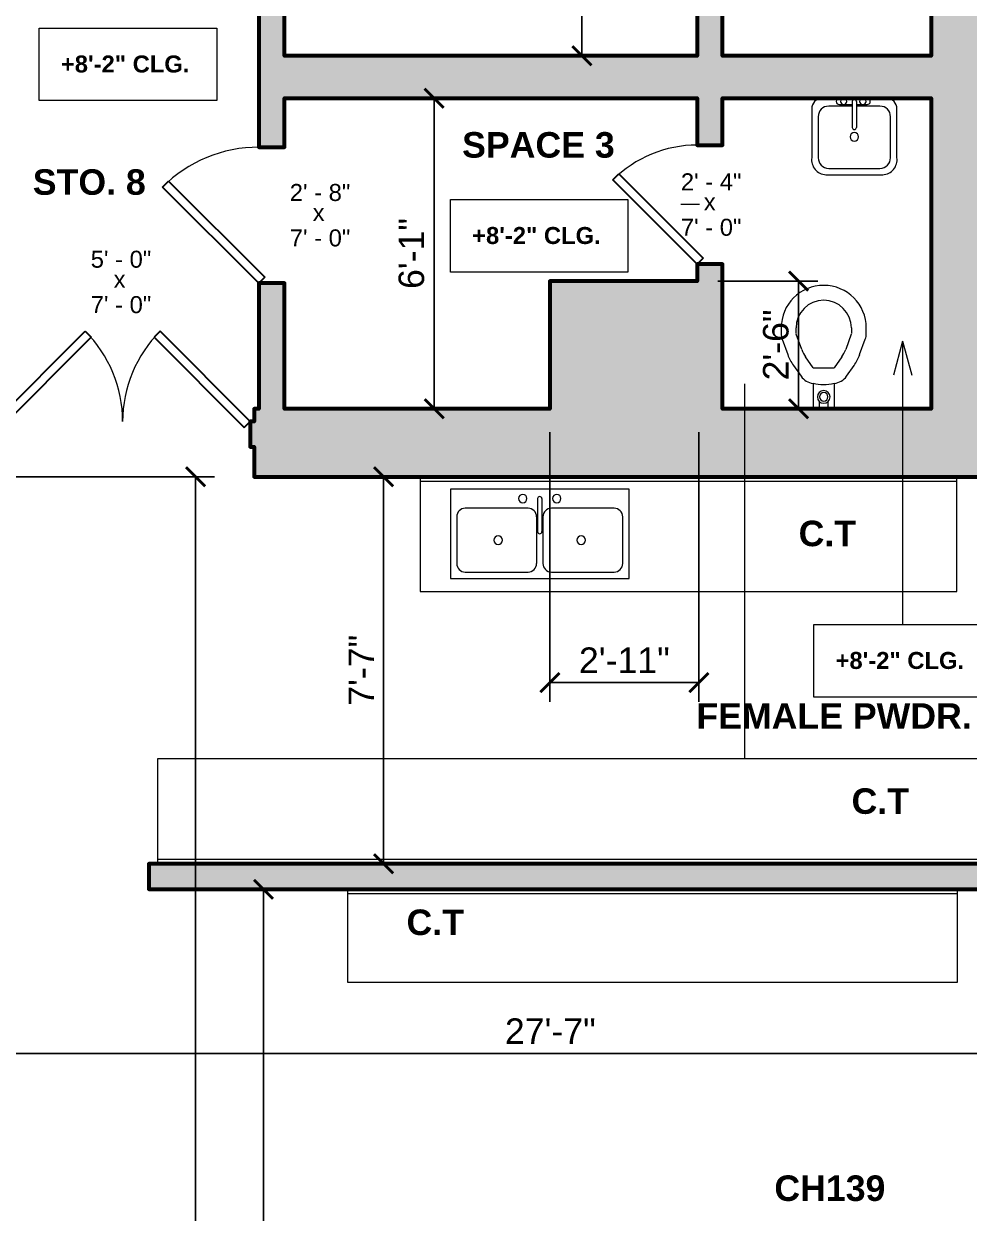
# Model space of a CAD drawing. Header units: inches. Extents: x -2078 to 106214, y -964 to 6385.
# Drawn here: x 21620.6 to 21842.8, y 4208.6 to 4488.3 of the extents above; entities that cross this region are included whole.
import ezdxf

# ---------------------------------------------------------------- set-up
doc = ezdxf.new("R2010")
doc.units = ezdxf.units.IN
doc.header["$MEASUREMENT"] = 0
for name, color, linetype, lineweight in [('A-ANNO', 2, 'Continuous', 5), ('A-ANNO-DIMS', 1, 'Continuous', 9), ('A-CASE', 4, 'Continuous', 9), ('A-DOOR', 1, 'Continuous', 18), ('A-FIXT', 150, 'Continuous', 9), ('A-WALL', 3, 'Continuous', 40)]:
    doc.layers.add(name, color=color, linetype=linetype, lineweight=lineweight)
doc.layers.add('A-HATCH', color=9, linetype='Continuous')
doc.styles.add('Arial_1', font='arial.ttf', dxfattribs={"height": 0.0625})
doc.styles.add('Arial_2', font='arial.ttf', dxfattribs={"height": 3})
doc.styles.add('Arial_B', font='arialbd.ttf', dxfattribs={"height": 4.5})
doc.styles.add('Arial_B_1', font='arialbd.ttf', dxfattribs={"height": 3})
doc.styles.add('JC', font='arial.ttf', dxfattribs={"height": 0.125})
doc.dimstyles.new('JC-DIMS', dxfattribs={"dimtxt": 0.125, "dimasz": 0.09375, "dimexe": 0.09375, "dimexo": 0.09375, "dimgap": 0.046875, "dimtad": 1, "dimdec": 1, "dimzin": 0, "dimdsep": 46, "dimlunit": 4, "dimtxsty": 'JC', "dimblk": 'ARCHTICK', "dimcen": 0.09, "dimclrd": 1, "dimclre": 1, "dimclrt": 256, "dimadec": 0, "dimazin": 0, "dimtfac": 1, "dimtdec": 1, "dimtofl": 0, "dimtmove": 1, "dimatfit": 3, "dimfxl": 1, "dimtolj": 1, "dimtzin": 0, "dimarcsym": 0})

# ---------------------------------------------------------------- blocks, each defined once
blk = doc.blocks.new('JC_DOOR_SINGLE PANEL - SINGLE DOOR-1551130-2nd Floor Plan')
at = {"layer": 'A-DOOR', "lineweight": 30}
for p, q in [((-7.21, -21.38), (12.59, -1.59)), ((12.59, -1.59), (14, -3)), ((14, -3), (-5.8, -22.8)), ((-5.8, -22.8), (-7.21, -21.38))]:
    blk.add_line(p, q, dxfattribs=at)
at = {"layer": 'A-DOOR', "lineweight": 9}
blk.add_arc((14, -3), 28, 180, 225, dxfattribs=at)
blk = doc.blocks.new('JC_DOOR_SINGLE PANEL - SINGLE DOOR-1525218-2nd Floor Plan')
at = {"layer": 'A-DOOR', "lineweight": 30}
for p, q in [((-8.04, -24.21), (14.59, -1.59)), ((14.59, -1.59), (16, -3)), ((16, -3), (-6.63, -25.63)), ((-6.63, -25.63), (-8.04, -24.21))]:
    blk.add_line(p, q, dxfattribs=at)
at = {"layer": 'A-DOOR', "lineweight": 9}
blk.add_arc((16, -3), 32, 180, 225, dxfattribs=at)
blk = doc.blocks.new('JC_DOUBLE DOOR - DOUBLE DOOR-1553921-2nd Floor Plan')
at = {"layer": 'A-DOOR', "lineweight": 30}
for p, q in [((-28.59, -1.59), (-30, -3)), ((-7.37, -22.8), (-28.59, -1.59)), ((7.37, -22.8), (28.59, -1.59)), ((28.59, -1.59), (30, -3)), ((-30, -3), (-8.79, -24.21)), ((30, -3), (8.79, -24.21)), ((-8.79, -24.21), (-7.37, -22.8)), ((8.79, -24.21), (7.37, -22.8))]:
    blk.add_line(p, q, dxfattribs=at)
at = {"layer": 'A-DOOR', "lineweight": 9}
for centre, start, end in [((-30, -3), 315, 0), ((30, -3), 180, 225)]:
    blk.add_arc(centre, 30, start, end, dxfattribs=at)
blk = doc.blocks.new('M_Toilet-Commercial-Wall-3D - 480mm Seat Height-1700303-2nd Floor Plan')
at = {"layer": 'A-FIXT'}
for p, q in [((5.94, 27), (5.94, 25.71)), ((9.44, 25.71), (9.44, 27)), ((10.79, 21.92), (9.47, 25.53)), ((22.41, 25.53), (21.1, 21.92)), ((22.44, 27), (22.44, 25.71)), ((25.94, 25.71), (25.94, 27)), ((6.18, 24.34), (7.5, 20.72)), ((24.38, 20.72), (25.7, 24.34)), ((13.47, 17.65), (11.69, 20.18)), ((20.19, 20.18), (18.42, 17.65)), ((8.82, 18.18), (10.6, 15.64)), ((13.47, 17.65), (18.42, 17.65)), ((21.28, 15.64), (23.06, 18.18)), ((13.44, 13.96), (13.44, 8)), ((18.44, 8), (18.44, 13.96)), ((14.93, 8), (14.93, 9.67)), ((16.95, 8), (16.95, 9.67))]:
    blk.add_line(p, q, dxfattribs=at)
for centre, radius, start, end in [((15.94, 27), 10, 90, 180), ((15.94, 27), 10, 360, 90), ((15.94, 27), 6.5, 90, 180), ((15.94, 27), 6.5, 360, 90), ((9.94, 25.71), 4, 180, 200), ((21.94, 25.71), 4, 340, 0), ((17.83, 24.48), 11, 200, 215), ((17.83, 24.48), 7.5, 200, 215), ((14.05, 24.48), 7.5, 325, 340), ((14.05, 24.48), 11, 325, 340), ((13.88, 17.93), 4, 215, 263.7549), ((15.9, 23.78), 10.07, 255.8499, 284.1501), ((18.01, 17.93), 4, 276.2451, 325), ((15.94, 10.78), 1.5, 360, 180), ((15.94, 10.78), 1, 360, 180), ((15.94, 10.78), 1.5, 180, 0), ((15.94, 10.78), 1, 180, 360)]:
    blk.add_arc(centre, radius, start, end, dxfattribs=at)
blk = doc.blocks.new('JC_VANITY SINK - VANITY SINK-V22-2nd Floor Plan')
at = {"layer": 'A-FIXT'}
for p, q in [((0.12, 6.33), (0.12, 0.22)), ((1.12, 6.33), (1.12, 0.22)), ((-9.38, 4.59), (-9.38, -6.91)), ((0.12, 5.22), (-5.38, 5.22)), ((-2.88, 5.59), (0.12, 5.59)), ((1.12, 5.59), (3.62, 5.59)), ((6.62, 5.22), (1.12, 5.22)), ((10.62, -6.91), (10.62, 4.59)), ((-7.88, 2.72), (-7.88, -6.91)), ((9.12, -6.91), (9.12, 2.72)), ((-6.06, -10.91), (7.3, -10.91)), ((-5.38, -9.41), (6.62, -9.41))]:
    blk.add_line(p, q, dxfattribs=at)
for centre, radius, start, end in [((-6.88, 4.59), 2.5, 93.7474, 180), ((-2.88, 6.34), 0.75, 94.3597, 270), ((-1.88, 6.34), 0.75, 94.3597, 180), ((-1.88, 6.34), 0.75, 180, 0), ((-1.88, 6.34), 0.75, 360, 85.6403), ((0.62, 6.33), 0.5, 360, 180), ((2.62, 6.34), 0.75, 94.3597, 180), ((2.62, 6.34), 0.75, 180, 360), ((2.62, 6.34), 0.75, 360, 85.6403), ((3.62, 6.34), 0.75, 270, 85.6403), ((8.12, 4.59), 2.5, 360, 86.2526), ((-5.38, 2.72), 2.5, 90, 180), ((6.62, 2.72), 2.5, 0, 90), ((0.62, 0.22), 0.5, 180, 0), ((0.62, -2), 1, 360, 180), ((0.62, -2), 1, 180, 0), ((-5.91, -7.4), 3.51, 171.8503, 267.5498), ((-5.38, -6.91), 2.5, 180, 270), ((6.62, -6.91), 2.5, 270, 0), ((7.15, -7.4), 3.51, 272.4502, 8.1497)]:
    blk.add_arc(centre, radius, start, end, dxfattribs=at)
blk = doc.blocks.new('JC_COUNTERTOP - JC_COUNTERTOP-1703480-2nd Floor Plan')
at = {"layer": 'A-CASE'}
for p, q in [((-126.09, 0), (-126.09, -1)), ((0, -1), (0, 0)), ((-126.09, -1), (0, -1)), ((-126.09, -1), (-126.09, -26.97)), ((0, -26.97), (0, -1)), ((-126.09, -26.97), (0, -26.97))]:
    blk.add_line(p, q, dxfattribs=at)
blk = doc.blocks.new('JC_DOUBLE SINK - DOUBLE SINK-1366867-2nd Floor Plan')
at = {"layer": 'A-FIXT'}
for p, q in [((21.62, 10.59), (-20.38, 10.59)), ((-20.38, 10.59), (-20.38, -10.41)), ((21.62, -10.41), (21.62, 10.59)), ((-2.13, 6.09), (-16.88, 6.09)), ((0.12, 8.34), (0.12, 0.59)), ((1.12, 8.34), (1.12, 0.59)), ((18.12, 6.09), (3.37, 6.09)), ((-18.88, 4.09), (-18.88, -6.91)), ((-0.13, 4.09), (-0.13, -6.91)), ((1.37, 4.09), (1.37, -6.91)), ((20.12, -6.91), (20.12, 4.09)), ((-20.38, -10.41), (21.62, -10.41)), ((-16.88, -8.91), (-2.13, -8.91)), ((3.37, -8.91), (18.12, -8.91))]:
    blk.add_line(p, q, dxfattribs=at)
for centre, radius, start, end in [((-3.38, 8.34), 1, 360, 180), ((0.62, 8.34), 0.5, 360, 180), ((4.62, 8.34), 1, 360, 180), ((-16.88, 4.09), 2, 90, 180), ((-3.38, 8.34), 1, 180, 360), ((-2.13, 4.09), 2, 360, 90), ((3.37, 4.09), 2, 90, 180), ((4.62, 8.34), 1, 180, 0), ((18.12, 4.09), 2, 0, 90), ((0.62, 0.59), 0.5, 180, 360), ((-9.13, -1.41), 1, 0, 180), ((-9.13, -1.41), 1, 180, 360), ((10.37, -1.41), 1, 0, 180), ((10.37, -1.41), 1, 180, 360), ((-16.88, -6.91), 2, 180, 270), ((-2.13, -6.91), 2, 270, 0), ((3.37, -6.91), 2, 180, 270), ((18.12, -6.91), 2, 270, 0)]:
    blk.add_arc(centre, radius, start, end, dxfattribs=at)
blk = doc.blocks.new('JC_COUNTERTOP - JC_COUNTERTOP-1703647-2nd Floor Plan')
at = {"layer": 'A-CASE'}
for p, q in [((-194.85, 0), (-194.85, -1)), ((0, -1), (0, 0)), ((-194.85, -1), (0, -1)), ((-194.85, -1), (-194.85, -24.7)), ((0, -24.7), (0, -1)), ((-194.85, -24.7), (0, -24.7))]:
    blk.add_line(p, q, dxfattribs=at)
blk = doc.blocks.new('JC_COUNTERTOP - JC_COUNTERTOP-1704117-2nd Floor Plan')
at = {"layer": 'A-CASE'}
for p, q in [((-143.31, 0), (-143.31, -1)), ((0, -1), (0, 0)), ((-143.31, -1), (0, -1)), ((-143.31, -1), (-143.31, -21.88)), ((0, -21.88), (0, -1)), ((-143.31, -21.88), (0, -21.88))]:
    blk.add_line(p, q, dxfattribs=at)
blk = doc.blocks.new('_ArchTick')
at = {"color": 0, "linetype": 'ByBlock', "const_width": 0.15}
blk.add_lwpolyline([(-0.5, -0.5), (0.5, 0.5)], dxfattribs=at)
blk = doc.blocks.new('*D881')
at = {"layer": 'A-ANNO-DIMS', "color": 1, "lineweight": -2, "transparency": 16777216}
for p, q in [((21464.38, 4573.74), (21283.38, 4573.74)), ((21287.88, 4573.74), (21287.88, 3715.74)), ((21685.38, 3715.74), (21283.38, 3715.74))]:
    blk.add_line(p, q, dxfattribs=at)
at = {"layer": 'Defpoints', "color": 0, "transparency": 16777216}
for p in [(21468.88, 4573.74), (21287.88, 3715.74), (21689.88, 3715.74)]:
    blk.add_point(p, dxfattribs=at)
at = {"layer": 'A-ANNO-DIMS', "color": 1, "lineweight": -2, "transparency": 16777216, "xscale": 4.5, "yscale": 4.5, "zscale": 4.5}
for p, rotation in [((21287.88, 4573.74), 90), ((21287.88, 3715.74), 270)]:
    blk.add_blockref('_ArchTick', p, dxfattribs=dict(at, rotation=rotation))
at = {"layer": 'A-ANNO-DIMS', "transparency": 16777216, "insert": (21282.57, 4144.74), "char_height": 6, "width": 0.4874, "attachment_point": 5, "rotation": 90, "style": 'JC'}
blk.add_mtext('\\A1;71\'-6"', dxfattribs=at)
blk = doc.blocks.new('*D889')
at = {"layer": 'A-ANNO-DIMS', "color": 1, "lineweight": -2, "transparency": 16777216}
for p, q in [((21718.23, 4470.74), (21712.58, 4470.74)), ((21717.08, 4470.74), (21717.08, 4397.74)), ((21718.23, 4397.74), (21712.58, 4397.74))]:
    blk.add_line(p, q, dxfattribs=at)
at = {"layer": 'Defpoints', "color": 0, "transparency": 16777216}
for p in [(21722.73, 4470.74), (21717.08, 4397.74), (21722.73, 4397.74)]:
    blk.add_point(p, dxfattribs=at)
at = {"layer": 'A-ANNO-DIMS', "color": 1, "lineweight": -2, "transparency": 16777216, "xscale": 4.5, "yscale": 4.5, "zscale": 4.5}
for p, rotation in [((21717.08, 4470.74), 90), ((21717.08, 4397.74), 270)]:
    blk.add_blockref('_ArchTick', p, dxfattribs=dict(at, rotation=rotation))
at = {"layer": 'A-ANNO-DIMS', "transparency": 16777216, "insert": (21711.76, 4434.24), "char_height": 6, "width": 0.4008, "attachment_point": 5, "rotation": 90, "style": 'JC'}
blk.add_mtext('\\A1;6\'-1"', dxfattribs=at)
blk = doc.blocks.new('*D891')
at = {"layer": 'A-ANNO-DIMS', "color": 1, "lineweight": -2, "transparency": 16777216}
for p, q in [((21752.93, 4563.74), (21747.28, 4563.74)), ((21751.78, 4563.74), (21751.78, 4480.74)), ((21752.93, 4480.74), (21747.28, 4480.74))]:
    blk.add_line(p, q, dxfattribs=at)
at = {"layer": 'Defpoints', "color": 0, "transparency": 16777216}
for p in [(21757.43, 4563.74), (21751.78, 4480.74), (21757.43, 4480.74)]:
    blk.add_point(p, dxfattribs=at)
at = {"layer": 'A-ANNO-DIMS', "color": 1, "lineweight": -2, "transparency": 16777216, "xscale": 4.5, "yscale": 4.5, "zscale": 4.5}
for p, rotation in [((21751.78, 4563.74), 90), ((21751.78, 4480.74), 270)]:
    blk.add_blockref('_ArchTick', p, dxfattribs=dict(at, rotation=rotation))
at = {"layer": 'A-ANNO-DIMS', "transparency": 16777216, "insert": (21746.46, 4522.24), "char_height": 6, "width": 0.4874, "attachment_point": 5, "rotation": 90, "style": 'JC'}
blk.add_mtext('\\A1;6\'-11"', dxfattribs=at)
blk = doc.blocks.new('*D929')
at = {"layer": 'A-ANNO-DIMS', "color": 1, "lineweight": -2, "transparency": 16777216}
for p, q in [((21615.88, 4381.74), (21665.49, 4381.74)), ((21660.99, 4381.74), (21660.99, 3889.74)), ((21662.15, 3889.74), (21656.49, 3889.74))]:
    blk.add_line(p, q, dxfattribs=at)
at = {"layer": 'Defpoints', "color": 0, "transparency": 16777216}
for p in [(21611.38, 4381.74), (21660.99, 3889.74), (21666.65, 3889.74)]:
    blk.add_point(p, dxfattribs=at)
at = {"layer": 'A-ANNO-DIMS', "color": 1, "lineweight": -2, "transparency": 16777216, "xscale": 4.5, "yscale": 4.5, "zscale": 4.5}
for p, rotation in [((21660.99, 4381.74), 90), ((21660.99, 3889.74), 270)]:
    blk.add_blockref('_ArchTick', p, dxfattribs=dict(at, rotation=rotation))
at = {"layer": 'A-ANNO-DIMS', "transparency": 16777216, "insert": (21655.73, 4135.74), "char_height": 6, "width": 0.4874, "attachment_point": 5, "rotation": 90, "style": 'JC'}
blk.add_mtext("\\A1;41'", dxfattribs=at)
blk = doc.blocks.new('*D931')
at = {"layer": 'A-ANNO-DIMS', "color": 1, "lineweight": -2, "transparency": 16777216}
for p, q in [((21706.37, 4381.74), (21700.71, 4381.74)), ((21705.21, 4381.74), (21705.21, 4290.74)), ((21706.37, 4290.74), (21700.71, 4290.74))]:
    blk.add_line(p, q, dxfattribs=at)
at = {"layer": 'Defpoints', "color": 0, "transparency": 16777216}
for p in [(21710.87, 4381.74), (21705.21, 4290.74), (21710.87, 4290.74)]:
    blk.add_point(p, dxfattribs=at)
at = {"layer": 'A-ANNO-DIMS', "color": 1, "lineweight": -2, "transparency": 16777216, "xscale": 4.5, "yscale": 4.5, "zscale": 4.5}
for p, rotation in [((21705.21, 4381.74), 90), ((21705.21, 4290.74), 270)]:
    blk.add_blockref('_ArchTick', p, dxfattribs=dict(at, rotation=rotation))
at = {"layer": 'A-ANNO-DIMS', "transparency": 16777216, "insert": (21699.96, 4336.24), "char_height": 6, "width": 0.4008, "attachment_point": 5, "rotation": 90, "style": 'JC'}
blk.add_mtext('\\A1;7\'-7"', dxfattribs=at)
blk = doc.blocks.new('*D933')
at = {"layer": 'A-ANNO-DIMS', "color": 1, "lineweight": -2, "transparency": 16777216}
for p, q in [((21675.84, 4284.74), (21681.49, 4284.74)), ((21676.99, 4100.74), (21676.99, 4284.74)), ((21675.84, 4100.74), (21681.49, 4100.74))]:
    blk.add_line(p, q, dxfattribs=at)
at = {"layer": 'Defpoints', "color": 0, "transparency": 16777216}
for p in [(21671.34, 4284.74), (21676.99, 4284.74), (21671.34, 4100.74)]:
    blk.add_point(p, dxfattribs=at)
at = {"layer": 'A-ANNO-DIMS', "color": 1, "lineweight": -2, "transparency": 16777216, "xscale": 4.5, "yscale": 4.5, "zscale": 4.5}
for p, rotation in [((21676.99, 4284.74), 90), ((21676.99, 4100.74), 270)]:
    blk.add_blockref('_ArchTick', p, dxfattribs=dict(at, rotation=rotation))
at = {"layer": 'A-ANNO-DIMS', "transparency": 16777216, "insert": (21671.68, 4192.74), "char_height": 6, "width": 0.4874, "attachment_point": 5, "rotation": 90, "style": 'JC'}
blk.add_mtext('\\A1;15\'-4"', dxfattribs=at)
blk = doc.blocks.new('*D953')
at = {"layer": 'A-ANNO-DIMS', "color": 1, "lineweight": -2, "transparency": 16777216}
for p, q in [((21578.88, 4247.28), (21578.88, 4241.62)), ((21578.88, 4246.12), (21909.88, 4246.12)), ((21909.88, 4247.28), (21909.88, 4241.62))]:
    blk.add_line(p, q, dxfattribs=at)
at = {"layer": 'Defpoints', "color": 0, "transparency": 16777216}
for p in [(21578.88, 4251.78), (21909.88, 4251.78), (21909.88, 4246.12)]:
    blk.add_point(p, dxfattribs=at)
at = {"layer": 'A-ANNO-DIMS', "color": 1, "lineweight": -2, "transparency": 16777216, "xscale": 4.5, "yscale": 4.5, "zscale": 4.5, "rotation": 180}
blk.add_blockref('_ArchTick', (21578.88, 4246.12), dxfattribs=at)
at = {"layer": 'A-ANNO-DIMS', "color": 1, "lineweight": -2, "transparency": 16777216, "xscale": 4.5, "yscale": 4.5, "zscale": 4.5}
blk.add_blockref('_ArchTick', (21909.88, 4246.12), dxfattribs=at)
at = {"layer": 'A-ANNO-DIMS', "transparency": 16777216, "insert": (21744.38, 4251.38), "char_height": 6, "width": 0.4874, "attachment_point": 5, "style": 'JC'}
blk.add_mtext('\\A1;27\'-7"', dxfattribs=at)
blk = doc.blocks.new('JC- existing door Tag_quad - JC- existing door Tag_quad-839775-2nd Floor Plan')
at = {"layer": 'A-ANNO', "insert": (-0.0234, 0.0378), "char_height": 0.0625, "width": 0.0505, "attachment_point": 1, "style": 'Arial_1', "bg_fill": 3, "box_fill_scale": 1.25, "bg_fill_color": 256, "bg_fill_true_color": 13158600, "bg_fill_transparency": 0}
blk.add_mtext('x', dxfattribs=at)
blk = doc.blocks.new('*D1019')
at = {"layer": 'A-ANNO-DIMS', "color": 1, "lineweight": -2, "transparency": 16777216}
for p, q in [((21744.28, 4392.24), (21744.28, 4328.84)), ((21779.28, 4392.24), (21779.28, 4328.84)), ((21744.28, 4333.34), (21779.28, 4333.34))]:
    blk.add_line(p, q, dxfattribs=at)
at = {"layer": 'Defpoints', "color": 0, "transparency": 16777216}
for p in [(21744.28, 4396.74), (21779.28, 4396.74), (21779.28, 4333.34)]:
    blk.add_point(p, dxfattribs=at)
at = {"layer": 'A-ANNO-DIMS', "color": 1, "lineweight": -2, "transparency": 16777216, "xscale": 4.5, "yscale": 4.5, "zscale": 4.5, "rotation": 180}
blk.add_blockref('_ArchTick', (21744.28, 4333.34), dxfattribs=at)
at = {"layer": 'A-ANNO-DIMS', "color": 1, "lineweight": -2, "transparency": 16777216, "xscale": 4.5, "yscale": 4.5, "zscale": 4.5}
blk.add_blockref('_ArchTick', (21779.28, 4333.34), dxfattribs=at)
at = {"layer": 'A-ANNO-DIMS', "transparency": 16777216, "insert": (21761.78, 4338.6), "char_height": 6, "width": 0.4874, "attachment_point": 5, "style": 'JC'}
blk.add_mtext('\\A1;2\'-11"', dxfattribs=at)
blk = doc.blocks.new('*D1021')
at = {"layer": 'A-ANNO-DIMS', "color": 1, "lineweight": -2, "transparency": 16777216}
for p, q in [((21783.78, 4427.74), (21807.22, 4427.74)), ((21802.72, 4427.74), (21802.72, 4397.74)), ((21803.87, 4397.74), (21798.22, 4397.74))]:
    blk.add_line(p, q, dxfattribs=at)
at = {"layer": 'Defpoints', "color": 0, "transparency": 16777216}
for p in [(21779.28, 4427.74), (21802.72, 4397.74), (21808.37, 4397.74)]:
    blk.add_point(p, dxfattribs=at)
at = {"layer": 'A-ANNO-DIMS', "color": 1, "lineweight": -2, "transparency": 16777216, "xscale": 4.5, "yscale": 4.5, "zscale": 4.5}
for p, rotation in [((21802.72, 4427.74), 90), ((21802.72, 4397.74), 270)]:
    blk.add_blockref('_ArchTick', p, dxfattribs=dict(at, rotation=rotation))
at = {"layer": 'A-ANNO-DIMS', "transparency": 16777216, "insert": (21797.4, 4412.74), "char_height": 6, "width": 0.4008, "attachment_point": 5, "rotation": 90, "style": 'JC'}
blk.add_mtext('\\A1;2\'-6"', dxfattribs=at)

msp = doc.modelspace()

# ---------------------------------------------------------------- linework, layer by layer
at = {"layer": 'A-ANNO'}
for p, q in [((21781.881, 4445.741), (21775.06, 4445.741)), ((21827.156, 4413.628), (21825.012, 4405.628)), ((21827.156, 4413.628), (21829.3, 4405.628)), ((21827.156, 4413.628), (21827.156, 4346.999)), ((21790.046, 4403.587), (21790.046, 4315.51)), ((21790.046, 4315.51), (21778.698, 4315.448))]:
    msp.add_line(p, q, dxfattribs=at)
at = {"layer": 'A-ANNO', "flags": 128}
for points in [[(21624.242, 4487.254), (21665.978, 4487.254), (21665.978, 4470.185), (21624.242, 4470.185)], [(21720.888, 4446.925), (21762.624, 4446.925), (21762.624, 4429.856), (21720.888, 4429.856)], [(21806.288, 4346.999), (21848.024, 4346.999), (21848.024, 4329.931), (21806.288, 4329.931)]]:
    msp.add_lwpolyline(points, close=True, dxfattribs=at)
at = {"layer": 'A-WALL', "lineweight": 60}
for points in [[(21833.881, 4554.515), (21833.881, 4480.741), (21784.881, 4480.741), (21784.881, 4507.741)], [(21778.881, 4507.741), (21778.881, 4480.741), (21681.881, 4480.741), (21681.881, 4507.991)]]:
    msp.add_lwpolyline(points, dxfattribs=at)
msp.add_lwpolyline([(21850.031, 4284.741), (21850.031, 4290.741), (21650.031, 4290.741), (21650.031, 4284.741)], close=True, dxfattribs=at)

# ---------------------------------------------------------------- block references
at = {"layer": 'A-CASE'}
for name, p in [('JC_COUNTERTOP - JC_COUNTERTOP-1703480-2nd Floor Plan', (21839.881, 4381.741)), ('JC_COUNTERTOP - JC_COUNTERTOP-1704117-2nd Floor Plan', (21840.031, 4284.741))]:
    msp.add_blockref(name, p, dxfattribs=at)
at = {"layer": 'A-CASE', "rotation": 180}
msp.add_blockref('JC_COUNTERTOP - JC_COUNTERTOP-1703647-2nd Floor Plan', (21652.031, 4290.741), dxfattribs=at)
at = {"layer": 'A-DOOR'}
for name, p, rotation in [('JC_DOOR_SINGLE PANEL - SINGLE DOOR-1525218-2nd Floor Plan', (21678.881, 4443.241), 269.9999999999999), ('JC_DOOR_SINGLE PANEL - SINGLE DOOR-1551130-2nd Floor Plan', (21781.881, 4445.741), 269.9999999999999), ('JC_DOUBLE DOOR - DOUBLE DOOR-1553921-2nd Floor Plan', (21643.881, 4391.741), 180)]:
    msp.add_blockref(name, p, dxfattribs=dict(at, rotation=rotation))
at = {"layer": 'A-FIXT'}
for name, p in [('JC_VANITY SINK - VANITY SINK-V22-2nd Floor Plan', (21815.203, 4463.67)), ('M_Toilet-Commercial-Wall-3D - 480mm Seat Height-1700303-2nd Floor Plan', (21792.69, 4389.741)), ('JC_DOUBLE SINK - DOUBLE SINK-1366867-2nd Floor Plan', (21741.269, 4368.252))]:
    msp.add_blockref(name, p, dxfattribs=at)

# ---------------------------------------------------------------- texts
at = {"layer": 'A-ANNO', "attachment_point": 1}
for s, insert, char_height, width, style in [('+8\'-2" CLG.', (21629.362, 4480.8), 4, 37.976, 'Arial_B_1'), ('SPACE 3', (21723.647, 4462.781), 6, 43.632, 'Arial_B'), ('STO. 8', (21622.762, 4454.042), 6, 32.724, 'Arial_B'), ('+8\'-2" CLG.', (21726.008, 4440.471), 4, 37.976, 'Arial_B_1'), ('C.T', (21802.732, 4371.412), 6, 16.766, 'Arial_B'), ('+8\'-2" CLG.', (21811.408, 4340.546), 4, 37.976, 'Arial_B_1'), ('FEMALE PWDR. RM', (21778.698, 4328.473), 6, 97.97, 'Arial_B'), ('C.T', (21815.168, 4308.476), 6, 16.766, 'Arial_B'), ('C.T', (21710.588, 4279.98), 6, 16.766, 'Arial_B'), ('CH139', (21797.031, 4217.452), 6, 45.854, 'Arial_B')]:
    msp.add_mtext(s, dxfattribs=dict(at, insert=insert, char_height=char_height, width=width, style=style))

# ---------------------------------------------------------------- dimensions: what is measured, and where the dimension line sits
at = {"layer": 'A-ANNO-DIMS'}
for base, p1, p2, picture, middle in [((21287.883, 3715.741), (21468.881, 4573.741), (21689.881, 3715.741), '*D881', (21282.569, 4144.741)), ((21751.777, 4480.741), (21757.434, 4563.741), (21757.434, 4480.741), '*D891', (21746.464, 4522.241)), ((21717.078, 4397.741), (21722.735, 4470.741), (21722.735, 4397.741), '*D889', (21711.764, 4434.241)), ((21802.717, 4397.741), (21779.283, 4427.741), (21808.374, 4397.741), '*D1021', (21797.404, 4412.741)), ((21660.993, 3889.741), (21611.375, 4381.741), (21666.65, 3889.741), '*D929', (21655.731, 4135.741)), ((21705.212, 4290.741), (21710.869, 4381.741), (21710.869, 4290.741), '*D931', (21699.962, 4336.241)), ((21676.993, 4284.741), (21671.336, 4100.741), (21671.336, 4284.741), '*D933', (21671.68, 4192.741))]:
    dim = msp.add_linear_dim(base=base, p1=p1, p2=p2, angle=90, dimstyle='JC-DIMS', dxfattribs=at)
    dim.commit()
    dim.dimension.update_dxf_attribs({"geometry": picture, "text_midpoint": middle})
for base, p1, p2, picture, middle in [((21779.283, 4333.337), (21744.283, 4396.741), (21779.283, 4396.741), '*D1019', (21761.783, 4338.6)), ((21909.881, 4246.122), (21578.881, 4251.778), (21909.881, 4251.778), '*D953', (21744.381, 4251.384))]:
    dim = msp.add_linear_dim(base=base, p1=p1, p2=p2, dimstyle='JC-DIMS', dxfattribs=at)
    dim.commit()
    dim.dimension.update_dxf_attribs({"geometry": picture, "text_midpoint": middle})

# ---------------------------------------------------------------- next in the draw order: block references
at = {"layer": 'A-ANNO', "xscale": 64, "yscale": 64, "zscale": 64}
for p in [(21781.946, 4445.95), (21690.037, 4443.45), (21643.258, 4427.754)]:
    msp.add_blockref('JC- existing door Tag_quad - JC- existing door Tag_quad-839775-2nd Floor Plan', p, dxfattribs=at)

# ---------------------------------------------------------------- next in the draw order: hatches: boundary and pattern name
at = {"layer": 'A-HATCH'}
h = msp.add_hatch(color=256, dxfattribs=at)
h.dxf.hatch_style = 1
h.paths.add_polyline_path([(21846.881, 4615.741), (21833.881, 4615.741), (21833.881, 4573.741), (21606.881, 4573.741), (21606.881, 4615.848), (21593.881, 4615.848), (21593.881, 4573.741), (21468.881, 4573.741), (21468.881, 4615.741), (21455.881, 4615.741), (21455.881, 4344.741), (21457.881, 4344.741), (21457.881, 3948.741), (21456.881, 3948.741), (21456.881, 3872.241), (21468.881, 3872.241), (21468.881, 3877.741), (21482.881, 3877.741), (21482.881, 3846.741), (21492.881, 3846.741), (21492.881, 3882.741), (21578.881, 3882.741), (21578.881, 3913.741), (21573.881, 3913.741), (21573.881, 3888.741), (21482.881, 3888.741), (21482.881, 3890.741), (21468.881, 3890.741), (21468.881, 3948.741), (21573.881, 3948.741), (21573.881, 3945.741), (21578.881, 3945.741), (21578.881, 4056.741), (21572.881, 4056.741), (21572.881, 4056.053), (21572.881, 3954.741), (21467.881, 3954.741), (21467.881, 4132.741), (21572.881, 4132.741), (21572.881, 4092.741), (21578.881, 4092.741), (21578.881, 4220.241), (21568.881, 4220.241), (21568.881, 4218.741), (21513.881, 4218.741), (21513.881, 4213.741), (21572.881, 4213.741), (21572.881, 4138.741), (21468.881, 4138.741), (21468.881, 4213.741), (21477.881, 4213.741), (21477.881, 4218.741), (21468.881, 4218.741), (21468.881, 4287.741), (21568.881, 4287.741), (21568.881, 4250.241), (21578.881, 4250.241), (21578.881, 4310.741), (21572.881, 4310.741), (21572.881, 4297.741), (21468.881, 4297.741), (21468.881, 4344.103), (21472.923, 4344.103), (21472.923, 4356.404), (21468.881, 4356.404), (21468.881, 4381.741), (21572.881, 4381.741), (21572.881, 4379.741), (21578.881, 4379.741), (21578.881, 4381.741), (21611.375, 4381.741), (21611.375, 4388.741), (21613.881, 4388.741), (21613.881, 4394.741), (21468.881, 4394.741), (21468.881, 4481.741), (21606.881, 4481.741), (21606.881, 4501.741), (21586.881, 4501.741), (21586.881, 4491.741), (21468.881, 4491.741), (21468.881, 4563.741), (21586.881, 4563.741), (21586.881, 4545.741), (21606.881, 4545.741), (21606.881, 4563.741), (21675.881, 4563.741), (21675.881, 4539.991), (21681.881, 4539.991), (21681.881, 4563.741), (21778.881, 4563.741), (21778.881, 4535.741), (21784.881, 4535.741), (21784.881, 4554.515), (21833.881, 4554.515), (21833.881, 4480.741), (21784.881, 4480.741), (21784.881, 4507.741), (21778.881, 4507.741), (21778.881, 4480.741), (21681.881, 4480.741), (21681.881, 4507.991), (21675.881, 4507.991), (21675.881, 4459.241), (21681.881, 4459.241), (21681.881, 4470.741), (21778.881, 4470.741), (21778.881, 4459.741), (21784.881, 4459.741), (21784.881, 4470.741), (21833.881, 4470.741), (21833.881, 4397.741), (21784.881, 4397.741), (21784.881, 4431.741), (21778.881, 4431.741), (21778.881, 4427.741), (21744.283, 4427.741), (21744.283, 4397.741), (21681.881, 4397.741), (21681.881, 4427.241), (21675.881, 4427.241), (21675.881, 4397.741), (21674.761, 4397.741), (21674.761, 4394.741), (21673.881, 4394.741), (21673.881, 4388.741), (21674.761, 4388.741), (21674.761, 4381.741), (21847.381, 4381.741), (21847.381, 4387.741), (21846.881, 4387.741)])
h.paths.add_polyline_path([(21850.031, 4290.741), (21650.031, 4290.741), (21650.031, 4284.741), (21850.031, 4284.741)])
h.paths.add_polyline_path([(21578.881, 4349.741), (21572.881, 4349.741), (21572.881, 4340.741), (21578.881, 4340.741)], flags=17)
h.paths.add_polyline_path([(22197.881, 4567.741), (22189.881, 4567.741), (22189.881, 4441.741), (21886.881, 4441.741), (21886.881, 4387.741), (21883.381, 4387.741), (21883.381, 4381.741), (21916.381, 4381.741), (21916.381, 4387.741), (21892.881, 4387.741), (21892.881, 4427.741), (21968.881, 4427.741), (21968.881, 4387.741), (21948.381, 4387.741), (21948.381, 4381.741), (21974.881, 4381.741), (21974.881, 4427.741), (22189.881, 4427.741), (22189.881, 4370.741), (22197.881, 4370.741), (22197.881, 4401.741), (22237.96, 4401.741), (22237.96, 4406.741), (22197.881, 4406.741)])
h.paths.add_polyline_path([(21917.881, 4340.478), (21909.881, 4340.478), (21909.881, 4142.049), (21917.881, 4142.049)])
h.paths.add_polyline_path([(22002.631, 4100.741), (21908.277, 4100.741), (21810.277, 4100.741), (21810.277, 4093.741), (21809.381, 4093.741), (21809.381, 4090.741), (21908.277, 4090.741), (21908.277, 4093.741), (21992.881, 4093.741), (21992.881, 4064.741), (22000.881, 4064.741), (22000.881, 4093.741), (22002.631, 4093.741)])

# ---------------------------------------------------------------- next in the draw order: linework, layer by layer
at = {"layer": 'A-WALL', "lineweight": 60}
msp.add_lwpolyline([(21675.881, 4507.991), (21675.881, 4459.241), (21681.881, 4459.241), (21681.881, 4470.741), (21778.881, 4470.741), (21778.881, 4459.741), (21784.881, 4459.741), (21784.881, 4470.741), (21833.881, 4470.741), (21833.881, 4397.741), (21784.881, 4397.741), (21784.881, 4431.741), (21778.881, 4431.741), (21778.881, 4427.741), (21744.283, 4427.741), (21744.283, 4397.741), (21681.881, 4397.741), (21681.881, 4427.241), (21675.881, 4427.241), (21675.881, 4397.741), (21674.761, 4397.741), (21674.761, 4394.741), (21673.881, 4394.741), (21673.881, 4388.741), (21674.761, 4388.741), (21674.761, 4381.741), (21847.381, 4381.741)], dxfattribs=at)

# ---------------------------------------------------------------- next in the draw order: texts
at = {"layer": 'A-ANNO', "char_height": 4, "width": 17.978, "attachment_point": 1, "style": 'Arial_2'}
for s, insert in [('2\' - 4"', (21775.06, 4453.087)), ('2\' - 8"', (21683.151, 4450.587)), ('7\' - 0"', (21775.06, 4442.406)), ('7\' - 0"', (21683.151, 4439.906)), ('5\' - 0"', (21636.373, 4434.892)), ('7\' - 0"', (21636.373, 4424.21))]:
    msp.add_mtext(s, dxfattribs=dict(at, insert=insert))

doc.saveas('drawing.dxf')
